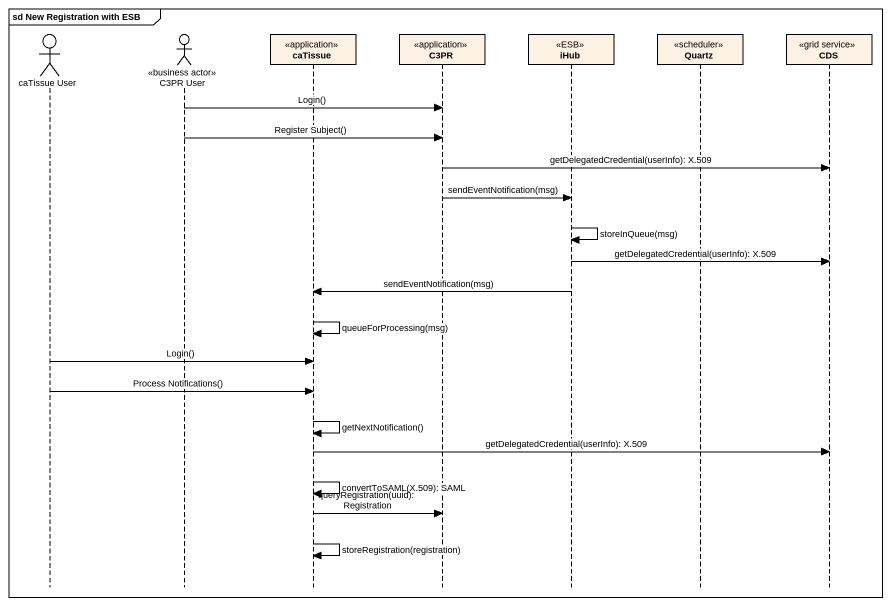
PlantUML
@startuml
mainframe sd New Registration with ESB
hide footbox
actor "caTissue User" as caTissue_User
actor "C3PR User" as C3PR_User <<business actor>>
participant caTissue <<application>>
participant C3PR <<application>>
participant iHub <<ESB>>
participant Quartz <<scheduler>>
participant CDS <<grid service>>

C3PR_User -> C3PR : Login()
C3PR_User -> C3PR : Register Subject()
C3PR -> CDS : getDelegatedCredential(userInfo): X.509
C3PR -> iHub : sendEventNotification(msg)
iHub -> iHub : storeInQueue(msg)
iHub -> CDS : getDelegatedCredential(userInfo): X.509
iHub -> caTissue : sendEventNotification(msg)
caTissue -> caTissue : queueForProcessing(msg)
caTissue_User -> caTissue : Login()
caTissue_User -> caTissue : Process Notifications()
caTissue -> caTissue : getNextNotification()
caTissue -> CDS : getDelegatedCredential(userInfo): X.509
caTissue -> caTissue : convertToSAML(X.509): SAML
caTissue -> C3PR : queryRegistration(uuid): Registration
caTissue -> caTissue : storeRegistration(registration)
@enduml
